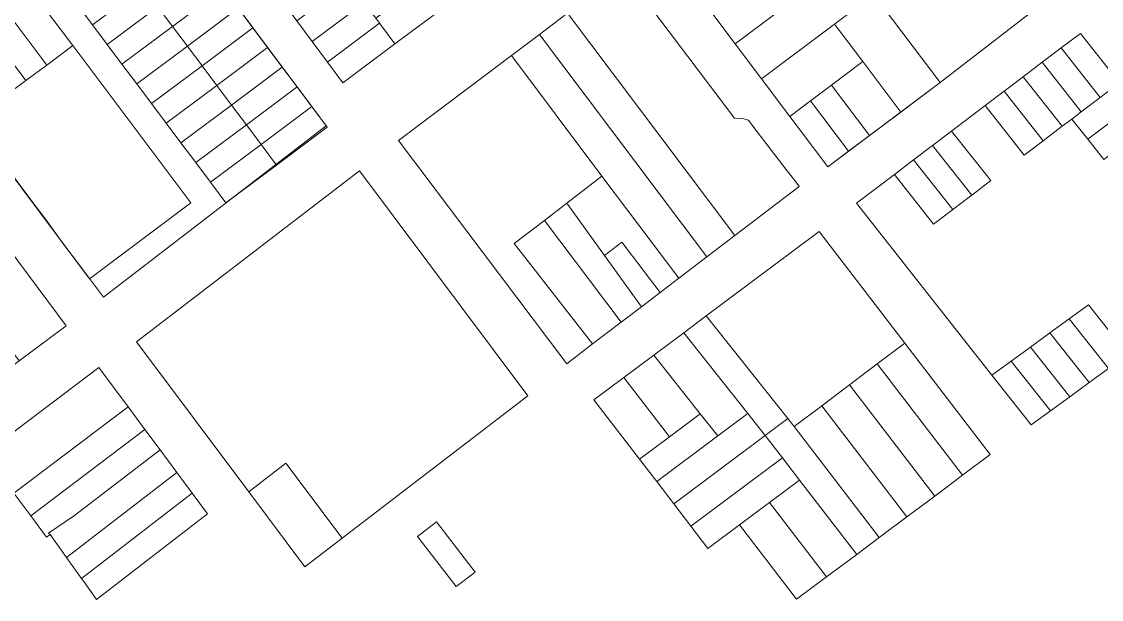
# Model space of a CAD drawing. Header units: metres. Extents: x 3873 to 16340, y -5213 to 3289.
# Drawn here: x 4550.6 to 5011.4, y 430.4 to 677.2 of the extents above; entities that cross this region are included whole.
import ezdxf

# ---------------------------------------------------------------- set-up
doc = ezdxf.new("R2010")
doc.units = ezdxf.units.M
doc.layers.add('CONTEXTO-MANZANAS', color=8, linetype='Continuous', lineweight=0, plot=False)
doc.layers.add('CONTEXTO-PARCELAS', color=9, linetype='Continuous', lineweight=0, plot=False)

msp = doc.modelspace()

# ---------------------------------------------------------------- linework, layer by layer
at = {"layer": 'CONTEXTO-MANZANAS'}
for points in [[(4822.49, 710.98), (4870.43, 747.06), (4918.38, 783.13), (4990.03, 687.92), (4942.59, 651.18), (4894.65, 615.1), (4878.41, 636.67), (4866.39, 652.65), (4855.11, 667.63), (4843.84, 682.62), (4822.49, 710.98)], [(4666.08, 772.11), (4682.64, 750.09), (4689.25, 741.3), (4695.86, 732.51), (4702.48, 723.72), (4709.09, 714.93), (4715.7, 706.14), (4723.96, 695.16), (4732.19, 684.21), (4709.98, 667.63), (4687.77, 651.04), (4681.2, 659.87), (4674.63, 668.69), (4668.06, 677.51), (4661.51, 686.32), (4654.95, 695.13), (4646.73, 706.16), (4638.48, 717.23), (4622.19, 739.11), (4639.72, 752.29), (4648.65, 759), (4657.46, 765.63), (4666.08, 772.11)], [(4608.92, 728.89), (4680.6, 632.65), (4585.55, 559.47), (4574.88, 573.78), (4568.15, 582.67), (4561.62, 591.58), (4553.28, 602.76), (4513.83, 655.68), (4608.92, 728.89)], [(4771.6, 671.67), (4783.6, 680.7), (4807.56, 698.73), (4854.81, 635.92), (4856.38, 635.67), (4858.25, 635.79), (4860.88, 635.1), (4862.72, 632.57), (4876.81, 614.2), (4880, 610.01), (4882.31, 606.98), (4882.47, 606.79), (4855, 585.79), (4843.06, 576.7), (4831.13, 567.57), (4823.13, 561.47), (4815.13, 555.35), (4806.5, 548.79), (4794.28, 539.48), (4783.28, 531.07), (4711.5, 626.45), (4759.63, 662.67), (4771.6, 671.67)], [(5014.41, 528.98), (5006.17, 522.97), (4997.92, 516.96), (4989.68, 510.95), (4981.44, 504.94), (4964.73, 526.16), (4906.91, 599.57), (4923.15, 611.91), (4931.27, 618.08), (4939.4, 624.25), (4947.52, 630.42), (4961.81, 641.28), (4969.93, 647.44), (4978.05, 653.61), (4986.17, 659.78), (4994.29, 665.95), (5002.45, 672.15)], [(5002.45, 672.15), (5019.12, 650.99)], [(4498.03, 643.48), (4515.95, 619.42), (4569.69, 547.23), (4549.64, 532.3), (4529.61, 517.34), (4457.94, 613.59), (4477.98, 628.55), (4488, 636.02), (4498.03, 643.48)], [(4694.88, 613.48), (4766.72, 517.35), (4687.38, 456.48), (4671.5, 444.32), (4647.57, 476.35), (4599.66, 540.42), (4694.88, 613.48)]]:
    msp.add_lwpolyline(points, dxfattribs=at)
at = {"layer": 'CONTEXTO-PARCELAS'}
for points in [[(4942.59, 651.18), (4914.33, 688.73), (4903.05, 703.71), (4891.78, 718.69), (4870.43, 747.06), (4918.38, 783.13), (4990.03, 687.92), (4942.59, 651.18)], [(4942.59, 651.18), (4914.33, 688.73), (4903.05, 703.71), (4891.78, 718.69), (4870.43, 747.06), (4918.38, 783.13), (4990.03, 687.92), (4942.59, 651.18)], [(4843.84, 682.62), (4891.78, 718.69), (4903.05, 703.71), (4855.11, 667.63), (4843.84, 682.62)], [(4843.84, 682.62), (4891.78, 718.69), (4903.05, 703.71), (4855.11, 667.63), (4843.84, 682.62)], [(4574.54, 702.24), (4589.53, 682.23), (4580.88, 675.76), (4565.9, 695.77), (4566.35, 696.11), (4574.54, 702.24)], [(4574.54, 702.24), (4589.53, 682.23), (4580.88, 675.76), (4565.9, 695.77), (4566.35, 696.11), (4574.54, 702.24)], [(4855.11, 667.63), (4903.05, 703.71), (4914.33, 688.73), (4897.55, 676.1), (4866.39, 652.65), (4855.11, 667.63)], [(4855.11, 667.63), (4903.05, 703.71), (4914.33, 688.73), (4897.55, 676.1), (4866.39, 652.65), (4855.11, 667.63)], [(4636.69, 691.31), (4615.08, 675.13), (4608.79, 683.53), (4630.4, 699.72), (4636.69, 691.31)], [(4636.69, 691.31), (4615.08, 675.13), (4608.79, 683.53), (4630.4, 699.72), (4636.69, 691.31)], [(4860.88, 635.1), (4862.72, 632.57), (4876.81, 614.2), (4880, 610.01), (4882.31, 606.98), (4882.47, 606.79), (4855, 585.79), (4783.6, 680.7), (4807.56, 698.73), (4854.81, 635.92), (4856.38, 635.67), (4858.25, 635.79), (4860.88, 635.1)], [(4860.88, 635.1), (4862.72, 632.57), (4876.81, 614.2), (4880, 610.01), (4882.31, 606.98), (4882.47, 606.79), (4855, 585.79), (4783.6, 680.7), (4807.56, 698.73), (4854.81, 635.92), (4856.38, 635.67), (4858.25, 635.79), (4860.88, 635.1)], [(4608.79, 683.53), (4587.17, 667.35), (4580.88, 675.76), (4589.53, 682.23), (4598.17, 688.7), (4602.49, 691.94), (4608.79, 683.53)], [(4608.79, 683.53), (4587.17, 667.35), (4580.88, 675.76), (4589.53, 682.23), (4598.17, 688.7), (4602.49, 691.94), (4608.79, 683.53)], [(4642.99, 682.91), (4621.37, 666.72), (4615.08, 675.13), (4636.69, 691.31), (4642.99, 682.91)], [(4642.99, 682.91), (4621.37, 666.72), (4615.08, 675.13), (4636.69, 691.31), (4642.99, 682.91)], [(4668.06, 677.51), (4690.21, 694.05), (4693.51, 689.64), (4696.8, 685.24), (4674.63, 668.69), (4668.06, 677.51)], [(4668.06, 677.51), (4690.21, 694.05), (4693.51, 689.64), (4696.8, 685.24), (4674.63, 668.69), (4668.06, 677.51)], [(4668.06, 677.51), (4690.21, 694.05), (4693.51, 689.64), (4696.8, 685.24), (4674.63, 668.69), (4668.06, 677.51)], [(4709.98, 667.63), (4703.39, 676.43), (4701.75, 678.63), (4723.96, 695.16), (4732.19, 684.21), (4709.98, 667.63)], [(4709.98, 667.63), (4703.39, 676.43), (4701.75, 678.63), (4723.96, 695.16), (4732.19, 684.21), (4709.98, 667.63)], [(4709.98, 667.63), (4703.39, 676.43), (4701.75, 678.63), (4723.96, 695.16), (4732.19, 684.21), (4709.98, 667.63)], [(4556.34, 688.51), (4572.47, 666.97), (4561.36, 658.61), (4545.15, 680.18), (4556.34, 688.51)], [(4556.34, 688.51), (4572.47, 666.97), (4561.36, 658.61), (4545.15, 680.18), (4556.34, 688.51)], [(4897.55, 676.1), (4914.33, 688.73), (4942.59, 651.18), (4925.81, 638.55), (4909.57, 660.12), (4897.55, 676.1)], [(4897.55, 676.1), (4914.33, 688.73), (4942.59, 651.18), (4925.81, 638.55), (4909.57, 660.12), (4897.55, 676.1)], [(4608.79, 683.53), (4615.08, 675.13), (4593.47, 658.95), (4587.17, 667.35), (4608.79, 683.53)], [(4608.79, 683.53), (4615.08, 675.13), (4593.47, 658.95), (4587.17, 667.35), (4608.79, 683.53)], [(4649.28, 674.5), (4627.67, 658.32), (4621.37, 666.72), (4642.99, 682.91), (4649.28, 674.5)], [(4649.28, 674.5), (4627.67, 658.32), (4621.37, 666.72), (4642.99, 682.91), (4649.28, 674.5)], [(4674.63, 668.69), (4696.8, 685.24), (4701.75, 678.63), (4703.39, 676.43), (4681.2, 659.87), (4674.63, 668.69)], [(4674.63, 668.69), (4696.8, 685.24), (4701.75, 678.63), (4703.39, 676.43), (4681.2, 659.87), (4674.63, 668.69)], [(4674.63, 668.69), (4696.8, 685.24), (4701.75, 678.63), (4703.39, 676.43), (4681.2, 659.87), (4674.63, 668.69)], [(4545.15, 680.18), (4561.36, 658.61), (4552.47, 652), (4536.29, 673.57), (4545.15, 680.18)], [(4545.15, 680.18), (4561.36, 658.61), (4552.47, 652), (4536.29, 673.57), (4545.15, 680.18)], [(4783.6, 680.7), (4855, 585.79), (4843.06, 576.7), (4771.6, 671.67), (4783.6, 680.7)], [(4783.6, 680.7), (4855, 585.79), (4843.06, 576.7), (4771.6, 671.67), (4783.6, 680.7)], [(4536.29, 673.57), (4552.47, 652), (4543.53, 645.3), (4527.35, 666.91), (4536.29, 673.57)], [(4536.29, 673.57), (4552.47, 652), (4543.53, 645.3), (4527.35, 666.91), (4536.29, 673.57)], [(4621.37, 666.72), (4599.76, 650.54), (4593.47, 658.95), (4615.08, 675.13), (4621.37, 666.72)], [(4621.37, 666.72), (4599.76, 650.54), (4593.47, 658.95), (4615.08, 675.13), (4621.37, 666.72)], [(4655.57, 666.09), (4633.96, 649.91), (4627.67, 658.32), (4649.28, 674.5), (4655.57, 666.09)], [(4655.57, 666.09), (4633.96, 649.91), (4627.67, 658.32), (4649.28, 674.5), (4655.57, 666.09)], [(4681.2, 659.87), (4703.39, 676.43), (4709.98, 667.63), (4687.77, 651.04), (4681.2, 659.87)], [(4681.2, 659.87), (4703.39, 676.43), (4709.98, 667.63), (4687.77, 651.04), (4681.2, 659.87)], [(4681.2, 659.87), (4703.39, 676.43), (4709.98, 667.63), (4687.77, 651.04), (4681.2, 659.87)], [(4866.39, 652.65), (4897.55, 676.1), (4909.57, 660.12), (4896.23, 650.08), (4887.32, 643.38), (4878.41, 636.67), (4866.39, 652.65)], [(4866.39, 652.65), (4897.55, 676.1), (4909.57, 660.12), (4896.23, 650.08), (4887.32, 643.38), (4878.41, 636.67), (4866.39, 652.65)], [(4831.13, 567.57), (4798.31, 611.2), (4759.63, 662.67), (4771.6, 671.67), (4843.06, 576.7), (4831.13, 567.57)], [(4831.13, 567.57), (4798.31, 611.2), (4759.63, 662.67), (4771.6, 671.67), (4843.06, 576.7), (4831.13, 567.57)], [(4994.29, 665.95), (5002.45, 672.15), (5019.12, 650.99), (5010.96, 644.78), (4994.29, 665.95)], [(4994.29, 665.95), (5002.45, 672.15), (5019.12, 650.99), (5010.96, 644.78), (4994.29, 665.95)], [(4994.29, 665.95), (5002.45, 672.15), (5019.12, 650.99), (5010.96, 644.78), (4994.29, 665.95)], [(4572.47, 666.97), (4622.82, 599.72), (4579.59, 567.36), (4529.24, 634.6), (4543.53, 645.3), (4552.47, 652), (4561.36, 658.61), (4572.47, 666.97)], [(4572.47, 666.97), (4622.82, 599.72), (4579.59, 567.36), (4529.24, 634.6), (4543.53, 645.3), (4552.47, 652), (4561.36, 658.61), (4572.47, 666.97)], [(4627.67, 658.32), (4606.05, 642.14), (4599.76, 650.54), (4621.37, 666.72), (4627.67, 658.32)], [(4627.67, 658.32), (4606.05, 642.14), (4599.76, 650.54), (4621.37, 666.72), (4627.67, 658.32)], [(4661.86, 657.69), (4640.25, 641.51), (4633.96, 649.91), (4655.57, 666.09), (4661.86, 657.69)], [(4661.86, 657.69), (4640.25, 641.51), (4633.96, 649.91), (4655.57, 666.09), (4661.86, 657.69)], [(4986.17, 659.78), (4994.29, 665.95), (5010.96, 644.78), (5002.84, 638.61), (4986.17, 659.78)], [(4986.17, 659.78), (4994.29, 665.95), (5010.96, 644.78), (5002.84, 638.61), (4986.17, 659.78)], [(4986.17, 659.78), (4994.29, 665.95), (5010.96, 644.78), (5002.84, 638.61), (4986.17, 659.78)], [(4783.28, 531.07), (4711.5, 626.45), (4759.63, 662.67), (4798.31, 611.2), (4783.35, 599.67), (4773.72, 592.23), (4760.88, 582.35), (4794.28, 539.48), (4783.28, 531.07)], [(4783.28, 531.07), (4711.5, 626.45), (4759.63, 662.67), (4798.31, 611.2), (4783.35, 599.67), (4773.72, 592.23), (4760.88, 582.35), (4794.28, 539.48), (4783.28, 531.07)], [(4896.23, 650.08), (4909.57, 660.12), (4925.81, 638.55), (4912.46, 628.51), (4896.23, 650.08)], [(4896.23, 650.08), (4909.57, 660.12), (4925.81, 638.55), (4912.46, 628.51), (4896.23, 650.08)], [(4978.05, 653.61), (4986.17, 659.78), (5002.84, 638.61), (4998.83, 635.55), (4994.73, 632.44), (4978.05, 653.61)], [(4978.05, 653.61), (4986.17, 659.78), (5002.84, 638.61), (4998.83, 635.55), (4994.73, 632.44), (4978.05, 653.61)], [(4978.05, 653.61), (4986.17, 659.78), (5002.84, 638.61), (4998.83, 635.55), (4994.73, 632.44), (4978.05, 653.61)], [(4633.96, 649.91), (4612.34, 633.73), (4606.05, 642.14), (4627.67, 658.32), (4633.96, 649.91)], [(4633.96, 649.91), (4612.34, 633.73), (4606.05, 642.14), (4627.67, 658.32), (4633.96, 649.91)], [(4668.16, 649.28), (4646.54, 633.1), (4640.25, 641.51), (4661.86, 657.69), (4668.16, 649.28)], [(4668.16, 649.28), (4646.54, 633.1), (4640.25, 641.51), (4661.86, 657.69), (4668.16, 649.28)], [(4640.25, 641.51), (4618.64, 625.33), (4612.34, 633.73), (4633.96, 649.91), (4640.25, 641.51)], [(4640.25, 641.51), (4618.64, 625.33), (4612.34, 633.73), (4633.96, 649.91), (4640.25, 641.51)], [(4887.32, 643.38), (4896.23, 650.08), (4912.46, 628.51), (4903.56, 621.8), (4887.32, 643.38)], [(4887.32, 643.38), (4896.23, 650.08), (4912.46, 628.51), (4903.56, 621.8), (4887.32, 643.38)], [(4969.93, 647.44), (4978.05, 653.61), (4994.73, 632.44), (4986.61, 626.26), (4969.93, 647.44)], [(4969.93, 647.44), (4978.05, 653.61), (4994.73, 632.44), (4986.61, 626.26), (4969.93, 647.44)], [(4969.93, 647.44), (4978.05, 653.61), (4994.73, 632.44), (4986.61, 626.26), (4969.93, 647.44)], [(4998.83, 635.55), (5002.84, 638.61), (5010.96, 644.78), (5019.12, 650.99), (5025.93, 642.35), (5005.64, 626.91), (4998.83, 635.55)], [(4998.83, 635.55), (5002.84, 638.61), (5010.96, 644.78), (5019.12, 650.99), (5025.93, 642.35), (5005.64, 626.91), (4998.83, 635.55)], [(4998.83, 635.55), (5002.84, 638.61), (5010.96, 644.78), (5019.12, 650.99), (5025.93, 642.35), (5005.64, 626.91), (4998.83, 635.55)], [(4674.45, 640.88), (4652.84, 624.7), (4646.54, 633.1), (4668.16, 649.28), (4674.45, 640.88)], [(4674.45, 640.88), (4652.84, 624.7), (4646.54, 633.1), (4668.16, 649.28), (4674.45, 640.88)], [(4961.81, 641.28), (4969.93, 647.44), (4986.61, 626.26), (4978.49, 620.09), (4961.81, 641.28)], [(4961.81, 641.28), (4969.93, 647.44), (4986.61, 626.26), (4978.49, 620.09), (4961.81, 641.28)], [(4961.81, 641.28), (4969.93, 647.44), (4986.61, 626.26), (4978.49, 620.09), (4961.81, 641.28)], [(4646.54, 633.1), (4624.93, 616.92), (4618.64, 625.33), (4640.25, 641.51), (4646.54, 633.1)], [(4646.54, 633.1), (4624.93, 616.92), (4618.64, 625.33), (4640.25, 641.51), (4646.54, 633.1)], [(4681.04, 632.07), (4659.43, 615.89), (4652.84, 624.7), (4674.45, 640.88), (4681.04, 632.07)], [(4681.04, 632.07), (4659.43, 615.89), (4652.84, 624.7), (4674.45, 640.88), (4681.04, 632.07)], [(4878.41, 636.67), (4887.32, 643.38), (4903.56, 621.8), (4894.65, 615.1), (4878.41, 636.67)], [(4878.41, 636.67), (4887.32, 643.38), (4903.56, 621.8), (4894.65, 615.1), (4878.41, 636.67)], [(4906.91, 599.57), (4923.15, 611.91), (4939.85, 590.71), (4947.97, 596.88), (4956.09, 603.06), (4964.21, 609.23), (4947.52, 630.42), (4961.81, 641.28), (4978.49, 620.09), (4986.61, 626.26), (4994.73, 632.44), (4998.83, 635.55), (5005.64, 626.91), (5012.44, 618.27)], [(4906.91, 599.57), (4923.15, 611.91), (4939.85, 590.71), (4947.97, 596.88), (4956.09, 603.06), (4964.21, 609.23), (4947.52, 630.42), (4961.81, 641.28), (4978.49, 620.09), (4986.61, 626.26), (4994.73, 632.44), (4998.83, 635.55), (5005.64, 626.91), (5012.44, 618.27)], [(4906.91, 599.57), (4923.15, 611.91), (4939.85, 590.71), (4947.97, 596.88), (4956.09, 603.06), (4964.21, 609.23), (4947.52, 630.42), (4961.81, 641.28), (4978.49, 620.09), (4986.61, 626.26), (4994.73, 632.44), (4998.83, 635.55), (5005.64, 626.91), (5012.44, 618.27)], [(5005.64, 626.91), (5025.93, 642.35), (5032.74, 633.71), (5012.44, 618.27), (5005.64, 626.91)], [(5005.64, 626.91), (5025.93, 642.35), (5032.74, 633.71), (5012.44, 618.27), (5005.64, 626.91)], [(5005.64, 626.91), (5025.93, 642.35), (5032.74, 633.71), (5012.44, 618.27), (5005.64, 626.91)], [(4652.84, 624.7), (4631.22, 608.52), (4624.93, 616.92), (4646.54, 633.1), (4652.84, 624.7)], [(4652.84, 624.7), (4631.22, 608.52), (4624.93, 616.92), (4646.54, 633.1), (4652.84, 624.7)], [(4939.4, 624.25), (4947.52, 630.42), (4964.21, 609.23), (4956.09, 603.06), (4939.4, 624.25)], [(4939.4, 624.25), (4947.52, 630.42), (4964.21, 609.23), (4956.09, 603.06), (4939.4, 624.25)], [(4939.4, 624.25), (4947.52, 630.42), (4964.21, 609.23), (4956.09, 603.06), (4939.4, 624.25)], [(4652.84, 624.7), (4659.43, 615.89), (4637.82, 599.71), (4631.22, 608.52), (4652.84, 624.7)], [(4652.84, 624.7), (4659.43, 615.89), (4637.82, 599.71), (4631.22, 608.52), (4652.84, 624.7)], [(4931.27, 618.08), (4939.4, 624.25), (4956.09, 603.06), (4947.97, 596.88), (4931.27, 618.08)], [(4931.27, 618.08), (4939.4, 624.25), (4956.09, 603.06), (4947.97, 596.88), (4931.27, 618.08)], [(4931.27, 618.08), (4939.4, 624.25), (4956.09, 603.06), (4947.97, 596.88), (4931.27, 618.08)], [(4495.89, 604.49), (4505.92, 611.95), (4515.95, 619.42), (4569.69, 547.23), (4549.66, 532.27), (4543.09, 541.1), (4536.52, 549.92), (4529.95, 558.74), (4523.39, 567.56), (4516.81, 576.39), (4510.24, 585.21), (4495.89, 604.49)], [(4495.89, 604.49), (4505.92, 611.95), (4515.95, 619.42), (4569.69, 547.23), (4549.66, 532.27), (4543.09, 541.1), (4536.52, 549.92), (4529.95, 558.74), (4523.39, 567.56), (4516.81, 576.39), (4510.24, 585.21), (4495.89, 604.49)], [(4923.15, 611.91), (4931.27, 618.08), (4947.97, 596.88), (4939.85, 590.71), (4923.15, 611.91)], [(4923.15, 611.91), (4931.27, 618.08), (4947.97, 596.88), (4939.85, 590.71), (4923.15, 611.91)], [(4923.15, 611.91), (4931.27, 618.08), (4947.97, 596.88), (4939.85, 590.71), (4923.15, 611.91)], [(4663.44, 488.54), (4647.57, 476.35), (4599.66, 540.42), (4694.88, 613.48), (4766.72, 517.35), (4687.38, 456.48), (4663.44, 488.54)], [(4663.44, 488.54), (4647.57, 476.35), (4599.66, 540.42), (4694.88, 613.48), (4766.72, 517.35), (4687.38, 456.48), (4663.44, 488.54)], [(4663.44, 488.54), (4647.57, 476.35), (4599.66, 540.42), (4694.88, 613.48), (4766.72, 517.35), (4687.38, 456.48), (4663.44, 488.54)], [(4823.13, 561.47), (4806.74, 582.92), (4799.39, 577.3), (4783.35, 599.67), (4798.31, 611.2), (4831.13, 567.57), (4823.13, 561.47)], [(4823.13, 561.47), (4806.74, 582.92), (4799.39, 577.3), (4783.35, 599.67), (4798.31, 611.2), (4831.13, 567.57), (4823.13, 561.47)], [(4806.5, 548.79), (4773.72, 592.23), (4783.35, 599.67), (4799.39, 577.3), (4815.13, 555.35), (4806.5, 548.79)], [(4806.5, 548.79), (4773.72, 592.23), (4783.35, 599.67), (4799.39, 577.3), (4815.13, 555.35), (4806.5, 548.79)], [(5022.65, 534.98), (5005.95, 556.19), (4997.7, 550.19), (4989.46, 544.18), (4981.22, 538.17), (4972.97, 532.16), (4964.73, 526.16), (4906.91, 599.57)], [(5022.65, 534.98), (5005.95, 556.19), (4997.7, 550.19), (4989.46, 544.18), (4981.22, 538.17), (4972.97, 532.16), (4964.73, 526.16), (4906.91, 599.57)], [(5022.65, 534.98), (5005.95, 556.19), (4997.7, 550.19), (4989.46, 544.18), (4981.22, 538.17), (4972.97, 532.16), (4964.73, 526.16), (4906.91, 599.57)], [(4794.28, 539.48), (4760.88, 582.35), (4773.72, 592.23), (4806.5, 548.79), (4794.28, 539.48)], [(4794.28, 539.48), (4760.88, 582.35), (4773.72, 592.23), (4806.5, 548.79), (4794.28, 539.48)], [(4927.53, 539.89), (4915.73, 530.96), (4903.92, 522.03), (4892.12, 513.1), (4880.31, 504.17), (4877.6, 507.59), (4842.81, 551.48), (4891.03, 587.51), (4927.53, 539.89)], [(4927.53, 539.89), (4915.73, 530.96), (4903.92, 522.03), (4892.12, 513.1), (4880.31, 504.17), (4877.6, 507.59), (4842.81, 551.48), (4891.03, 587.51), (4927.53, 539.89)], [(4927.53, 539.89), (4915.73, 530.96), (4903.92, 522.03), (4892.12, 513.1), (4880.31, 504.17), (4877.6, 507.59), (4842.81, 551.48), (4891.03, 587.51), (4927.53, 539.89)], [(4815.13, 555.35), (4799.39, 577.3), (4806.74, 582.92), (4823.13, 561.47), (4815.13, 555.35)], [(4815.13, 555.35), (4799.39, 577.3), (4806.74, 582.92), (4823.13, 561.47), (4815.13, 555.35)], [(4997.7, 550.19), (5005.95, 556.19), (5022.65, 534.98), (5014.41, 528.98), (4997.7, 550.19)], [(4997.7, 550.19), (5005.95, 556.19), (5022.65, 534.98), (5014.41, 528.98), (4997.7, 550.19)], [(4997.7, 550.19), (5005.95, 556.19), (5022.65, 534.98), (5014.41, 528.98), (4997.7, 550.19)], [(4867.99, 500.41), (4860.53, 509.81), (4833.2, 544.3), (4842.81, 551.48), (4877.6, 507.59), (4867.99, 500.41)], [(4867.99, 500.41), (4860.53, 509.81), (4833.2, 544.3), (4842.81, 551.48), (4877.6, 507.59), (4867.99, 500.41)], [(4867.99, 500.41), (4860.53, 509.81), (4833.2, 544.3), (4842.81, 551.48), (4877.6, 507.59), (4867.99, 500.41)], [(4989.46, 544.18), (4997.7, 550.19), (5014.41, 528.98), (5006.17, 522.97), (4989.46, 544.18)], [(4989.46, 544.18), (4997.7, 550.19), (5014.41, 528.98), (5006.17, 522.97), (4989.46, 544.18)], [(4989.46, 544.18), (4997.7, 550.19), (5014.41, 528.98), (5006.17, 522.97), (4989.46, 544.18)], [(4840.26, 509.64), (4820.38, 534.72), (4833.2, 544.3), (4860.53, 509.81), (4847.72, 500.23), (4840.26, 509.64)], [(4840.26, 509.64), (4820.38, 534.72), (4833.2, 544.3), (4860.53, 509.81), (4847.72, 500.23), (4840.26, 509.64)], [(4840.26, 509.64), (4820.38, 534.72), (4833.2, 544.3), (4860.53, 509.81), (4847.72, 500.23), (4840.26, 509.64)], [(4981.22, 538.17), (4989.46, 544.18), (5006.17, 522.97), (4997.92, 516.96), (4981.22, 538.17)], [(4981.22, 538.17), (4989.46, 544.18), (5006.17, 522.97), (4997.92, 516.96), (4981.22, 538.17)], [(4981.22, 538.17), (4989.46, 544.18), (5006.17, 522.97), (4997.92, 516.96), (4981.22, 538.17)], [(4915.73, 530.96), (4927.53, 539.89), (4964.03, 492.26), (4952.18, 483.4), (4915.73, 530.96)], [(4915.73, 530.96), (4927.53, 539.89), (4964.03, 492.26), (4952.18, 483.4), (4915.73, 530.96)], [(4915.73, 530.96), (4927.53, 539.89), (4964.03, 492.26), (4952.18, 483.4), (4915.73, 530.96)], [(4827.16, 499.85), (4807.57, 525.15), (4820.38, 534.72), (4840.26, 509.64), (4827.16, 499.85)], [(4827.16, 499.85), (4807.57, 525.15), (4820.38, 534.72), (4840.26, 509.64), (4827.16, 499.85)], [(4827.16, 499.85), (4807.57, 525.15), (4820.38, 534.72), (4840.26, 509.64), (4827.16, 499.85)], [(4972.97, 532.16), (4981.22, 538.17), (4997.92, 516.96), (4989.68, 510.95), (4972.97, 532.16)], [(4972.97, 532.16), (4981.22, 538.17), (4997.92, 516.96), (4989.68, 510.95), (4972.97, 532.16)], [(4972.97, 532.16), (4981.22, 538.17), (4997.92, 516.96), (4989.68, 510.95), (4972.97, 532.16)], [(4903.92, 522.03), (4915.73, 530.96), (4952.18, 483.4), (4940.32, 474.54), (4903.92, 522.03)], [(4903.92, 522.03), (4915.73, 530.96), (4952.18, 483.4), (4940.32, 474.54), (4903.92, 522.03)], [(4903.92, 522.03), (4915.73, 530.96), (4952.18, 483.4), (4940.32, 474.54), (4903.92, 522.03)], [(4964.73, 526.16), (4972.97, 532.16), (4989.68, 510.95), (4981.44, 504.94), (4964.73, 526.16)], [(4964.73, 526.16), (4972.97, 532.16), (4989.68, 510.95), (4981.44, 504.94), (4964.73, 526.16)], [(4964.73, 526.16), (4972.97, 532.16), (4989.68, 510.95), (4981.44, 504.94), (4964.73, 526.16)], [(4499.49, 439.58), (4495.5, 444.95), (4487.41, 456.76), (4583.63, 529.48), (4596.12, 512.6), (4547.36, 475.75), (4499.49, 439.58)], [(4499.49, 439.58), (4495.5, 444.95), (4487.41, 456.76), (4583.63, 529.48), (4596.12, 512.6), (4547.36, 475.75), (4499.49, 439.58)], [(4499.49, 439.58), (4495.5, 444.95), (4487.41, 456.76), (4583.63, 529.48), (4596.12, 512.6), (4547.36, 475.75), (4499.49, 439.58)], [(4807.57, 525.15), (4827.16, 499.85), (4814.35, 490.27), (4794.88, 515.67), (4807.57, 525.15)], [(4807.57, 525.15), (4827.16, 499.85), (4814.35, 490.27), (4794.88, 515.67), (4807.57, 525.15)], [(4807.57, 525.15), (4827.16, 499.85), (4814.35, 490.27), (4794.88, 515.67), (4807.57, 525.15)], [(4928.47, 465.68), (4892.12, 513.1), (4903.92, 522.03), (4940.32, 474.54), (4928.47, 465.68)], [(4928.47, 465.68), (4892.12, 513.1), (4903.92, 522.03), (4940.32, 474.54), (4928.47, 465.68)], [(4928.47, 465.68), (4892.12, 513.1), (4903.92, 522.03), (4940.32, 474.54), (4928.47, 465.68)], [(4547.36, 475.75), (4596.12, 512.6), (4603.26, 502.96), (4554.52, 466.12), (4547.36, 475.75)], [(4547.36, 475.75), (4596.12, 512.6), (4603.26, 502.96), (4554.52, 466.12), (4547.36, 475.75)], [(4547.36, 475.75), (4596.12, 512.6), (4603.26, 502.96), (4554.52, 466.12), (4547.36, 475.75)], [(4916.61, 456.82), (4880.31, 504.17), (4892.12, 513.1), (4928.47, 465.68), (4916.61, 456.82)], [(4916.61, 456.82), (4880.31, 504.17), (4892.12, 513.1), (4928.47, 465.68), (4916.61, 456.82)], [(4916.61, 456.82), (4880.31, 504.17), (4892.12, 513.1), (4928.47, 465.68), (4916.61, 456.82)], [(4827.16, 499.85), (4840.26, 509.64), (4847.72, 500.23), (4821.65, 480.75), (4814.35, 490.27), (4827.16, 499.85)], [(4827.16, 499.85), (4840.26, 509.64), (4847.72, 500.23), (4821.65, 480.75), (4814.35, 490.27), (4827.16, 499.85)], [(4827.16, 499.85), (4840.26, 509.64), (4847.72, 500.23), (4821.65, 480.75), (4814.35, 490.27), (4827.16, 499.85)], [(4828.95, 471.23), (4821.65, 480.75), (4847.72, 500.23), (4860.53, 509.81), (4867.99, 500.41), (4828.95, 471.23)], [(4828.95, 471.23), (4821.65, 480.75), (4847.72, 500.23), (4860.53, 509.81), (4867.99, 500.41), (4828.95, 471.23)], [(4828.95, 471.23), (4821.65, 480.75), (4847.72, 500.23), (4860.53, 509.81), (4867.99, 500.41), (4828.95, 471.23)], [(4882.61, 481.38), (4875.3, 490.89), (4867.99, 500.41), (4877.6, 507.59), (4880.31, 504.17), (4916.61, 456.82), (4907, 449.64), (4882.61, 481.38)], [(4882.61, 481.38), (4875.3, 490.89), (4867.99, 500.41), (4877.6, 507.59), (4880.31, 504.17), (4916.61, 456.82), (4907, 449.64), (4882.61, 481.38)], [(4882.61, 481.38), (4875.3, 490.89), (4867.99, 500.41), (4877.6, 507.59), (4880.31, 504.17), (4916.61, 456.82), (4907, 449.64), (4882.61, 481.38)], [(4603.26, 502.96), (4609.72, 494.23), (4573.28, 466.29), (4562.13, 458.73), (4562.82, 458.1), (4561.33, 456.97), (4554.52, 466.12), (4603.26, 502.96)], [(4603.26, 502.96), (4609.72, 494.23), (4573.28, 466.29), (4562.13, 458.73), (4562.82, 458.1), (4561.33, 456.97), (4554.52, 466.12), (4603.26, 502.96)], [(4603.26, 502.96), (4609.72, 494.23), (4573.28, 466.29), (4562.13, 458.73), (4562.82, 458.1), (4561.33, 456.97), (4554.52, 466.12), (4603.26, 502.96)], [(4828.95, 471.23), (4867.99, 500.41), (4875.3, 490.89), (4836.25, 461.7), (4828.95, 471.23)], [(4828.95, 471.23), (4867.99, 500.41), (4875.3, 490.89), (4836.25, 461.7), (4828.95, 471.23)], [(4828.95, 471.23), (4867.99, 500.41), (4875.3, 490.89), (4836.25, 461.7), (4828.95, 471.23)], [(4573.28, 466.29), (4609.72, 494.23), (4616.85, 484.57), (4569.82, 448.32), (4562.82, 458.1), (4562.13, 458.73), (4573.28, 466.29)], [(4573.28, 466.29), (4609.72, 494.23), (4616.85, 484.57), (4569.82, 448.32), (4562.82, 458.1), (4562.13, 458.73), (4573.28, 466.29)], [(4573.28, 466.29), (4609.72, 494.23), (4616.85, 484.57), (4569.82, 448.32), (4562.82, 458.1), (4562.13, 458.73), (4573.28, 466.29)], [(4647.57, 476.35), (4663.44, 488.54), (4687.38, 456.48), (4671.5, 444.32), (4647.57, 476.35)], [(4647.57, 476.35), (4663.44, 488.54), (4687.38, 456.48), (4671.5, 444.32), (4647.57, 476.35)], [(4647.57, 476.35), (4663.44, 488.54), (4687.38, 456.48), (4671.5, 444.32), (4647.57, 476.35)], [(4843.55, 452.18), (4836.25, 461.7), (4875.3, 490.89), (4882.61, 481.38), (4869.8, 471.8), (4856.98, 462.22), (4843.55, 452.18)], [(4843.55, 452.18), (4836.25, 461.7), (4875.3, 490.89), (4882.61, 481.38), (4869.8, 471.8), (4856.98, 462.22), (4843.55, 452.18)], [(4843.55, 452.18), (4836.25, 461.7), (4875.3, 490.89), (4882.61, 481.38), (4869.8, 471.8), (4856.98, 462.22), (4843.55, 452.18)], [(4576.19, 439.35), (4571.53, 445.89), (4569.82, 448.32), (4616.85, 484.57), (4623.38, 475.73), (4576.19, 439.35)], [(4576.19, 439.35), (4571.53, 445.89), (4569.82, 448.32), (4616.85, 484.57), (4623.38, 475.73), (4576.19, 439.35)], [(4576.19, 439.35), (4571.53, 445.89), (4569.82, 448.32), (4616.85, 484.57), (4623.38, 475.73), (4576.19, 439.35)], [(4894.19, 440.06), (4869.8, 471.8), (4882.61, 481.38), (4907, 449.64), (4894.19, 440.06)], [(4894.19, 440.06), (4869.8, 471.8), (4882.61, 481.38), (4907, 449.64), (4894.19, 440.06)], [(4894.19, 440.06), (4869.8, 471.8), (4882.61, 481.38), (4907, 449.64), (4894.19, 440.06)], [(4577.13, 438.01), (4576.19, 439.35), (4623.38, 475.73), (4629.94, 466.89), (4582.6, 430.39), (4577.13, 438.01)], [(4577.13, 438.01), (4576.19, 439.35), (4623.38, 475.73), (4629.94, 466.89), (4582.6, 430.39), (4577.13, 438.01)], [(4577.13, 438.01), (4576.19, 439.35), (4623.38, 475.73), (4629.94, 466.89), (4582.6, 430.39), (4577.13, 438.01)], [(4856.98, 462.22), (4869.8, 471.8), (4894.19, 440.06), (4881.37, 430.48), (4856.98, 462.22)], [(4856.98, 462.22), (4869.8, 471.8), (4894.19, 440.06), (4881.37, 430.48), (4856.98, 462.22)], [(4856.98, 462.22), (4869.8, 471.8), (4894.19, 440.06), (4881.37, 430.48), (4856.98, 462.22)], [(4727.74, 463.48), (4744.18, 442.06), (4736.08, 435.85), (4719.65, 457.27), (4727.74, 463.48)], [(4727.74, 463.48), (4744.18, 442.06), (4736.08, 435.85), (4719.65, 457.27), (4727.74, 463.48)]]:
    msp.add_lwpolyline(points, dxfattribs=at)

doc.saveas('drawing.dxf')
